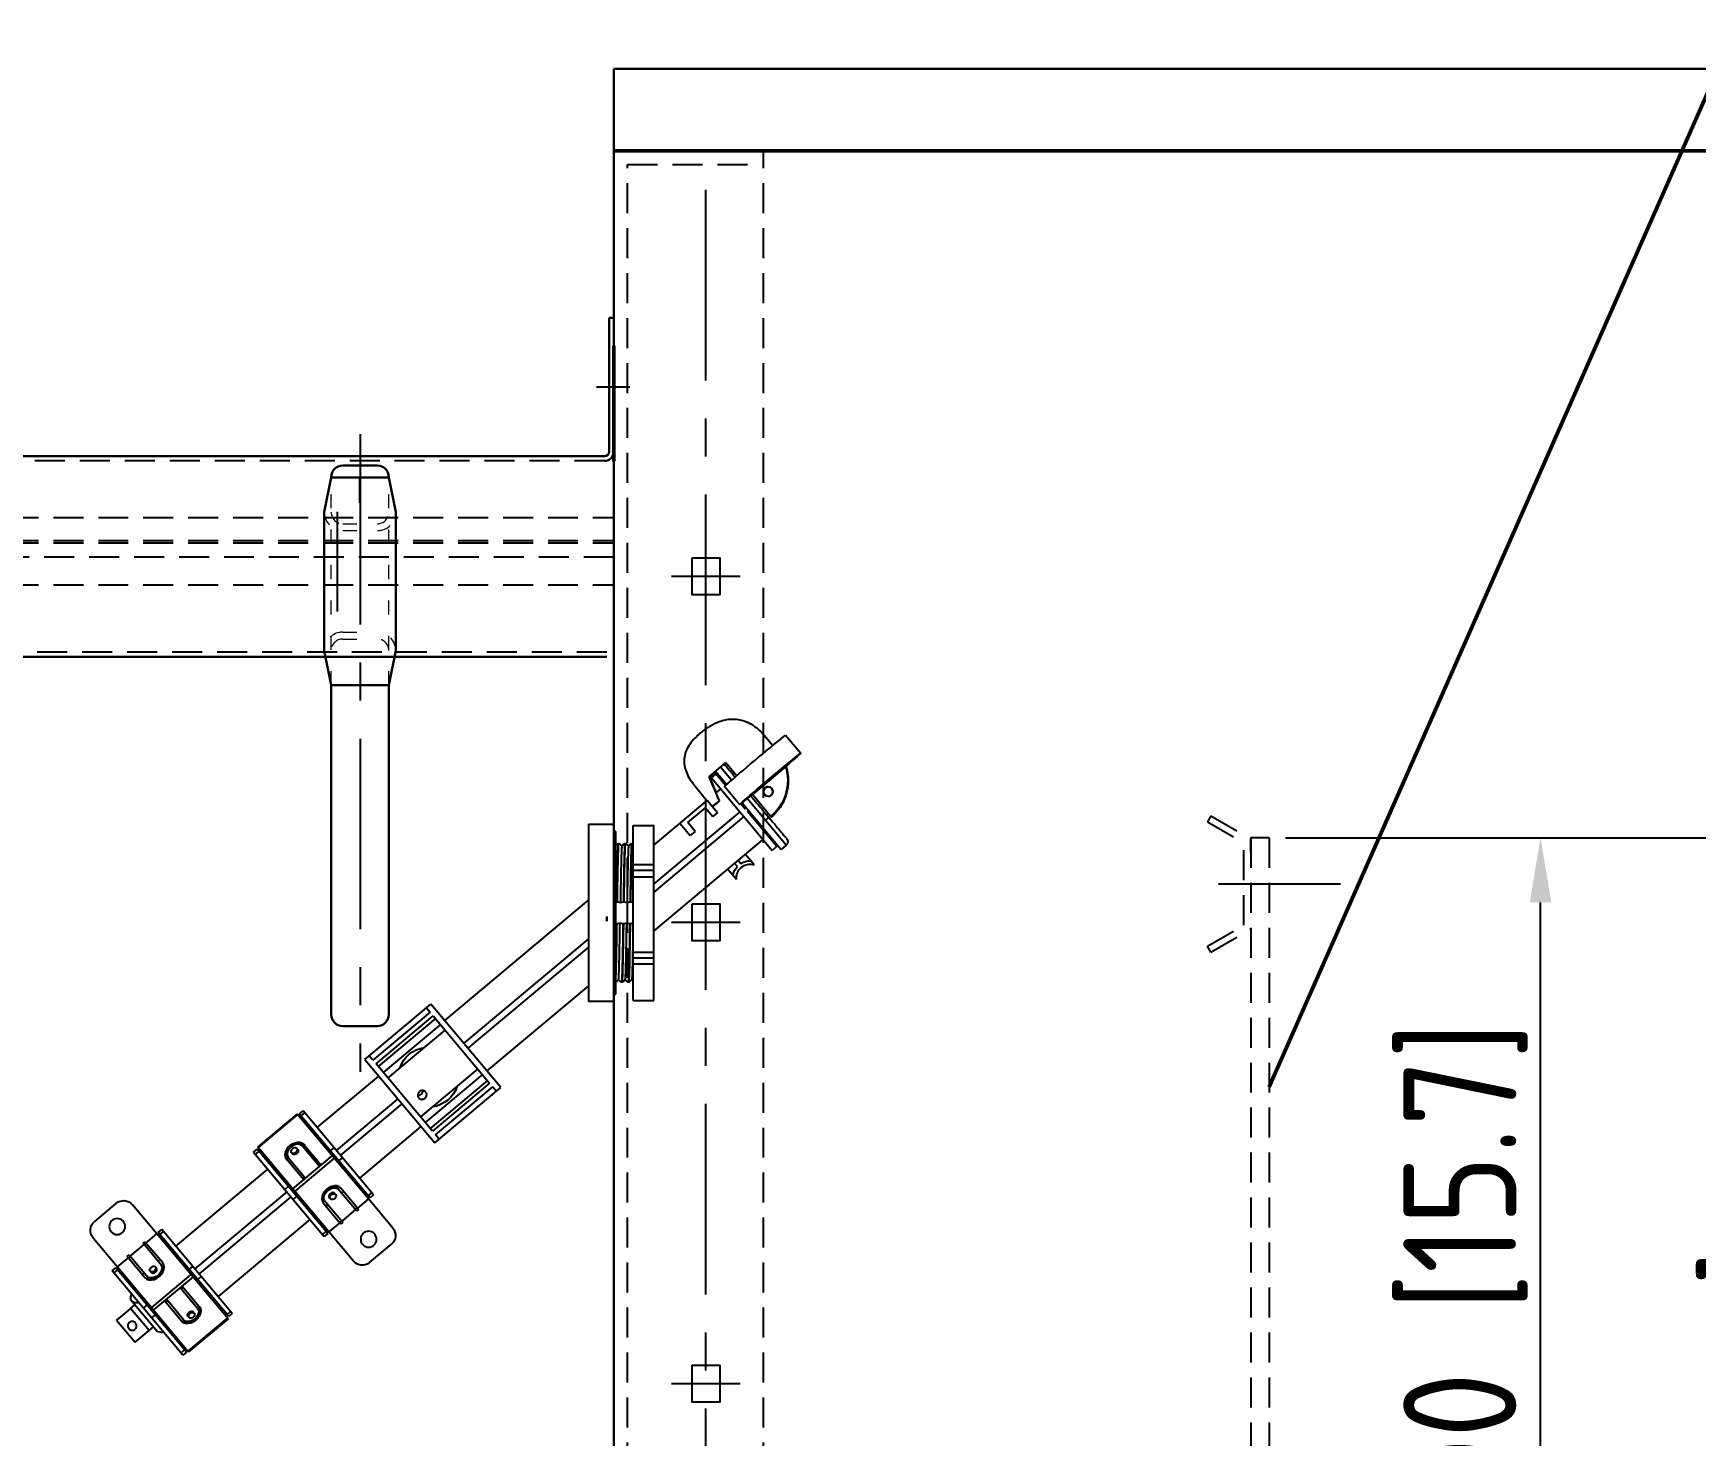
# Model space of a CAD drawing. Header units: millimetres. Extents: x 226184 to 236274, y -181921 to -175474.
# Drawn here: x 230962 to 231683, y -176856 to -176248 of the extents above; entities that cross this region are included whole.
import ezdxf

# ---------------------------------------------------------------- set-up
doc = ezdxf.new("R2010")
doc.units = ezdxf.units.MM
doc.header["$LTSCALE"] = 13
for name, pattern in [('ACAD_ISO03W100', [1.18, 0.47, -0.71]), ('CENTER', [50.8, 31.75, -6.35, 6.35, -6.35]), ('CENTERX2', [101.6, 63.5, -12.7, 12.7, -12.7]), ('DASHED', [0.75, 0.5, -0.25])]:
    doc.linetypes.add(name, pattern=pattern)
doc.layers.get('0').update_dxf_attribs({"color": 1, "linetype": 'CENTER'})
for name, color, linetype in [('05', 4, 'Continuous'), ('1', 4, 'Continuous'), ('4虚线层', 6, 'DASHED'), ('粗实线', 4, 'Continuous')]:
    doc.layers.add(name, color=color, linetype=linetype)
doc.layers.add('2细实线', color=3, linetype='Continuous', lineweight=20)
doc.layers.add('标注、文本', color=3, linetype='Continuous', lineweight=25)
doc.styles.get("Standard").update_dxf_attribs({"font": 'gbenor.shx', "bigfont": 'gbcbig.shx'})
doc.dimstyles.new('英寸 1-10', dxfattribs={"dimscale": 14, "dimtxt": 3.5, "dimasz": 2, "dimexe": 1.5, "dimexo": 0.5, "dimgap": 0.5, "dimtad": 1, "dimtoh": 1, "dimdec": 1, "dimdsep": 46, "dimtxsty": 'Standard', "dimcen": 2.5, "dimclrd": 3, "dimclre": 3, "dimclrt": 3, "dimadec": 0, "dimazin": 2, "dimtfac": 1, "dimtdec": 1, "dimtmove": 0, "dimatfit": 2, "dimfxl": 1, "dimarcsym": 0})

# ---------------------------------------------------------------- blocks, each defined once
blk = doc.blocks.new('A$C4cc2a5a2')
at = {"color": 7, "linetype": 'Continuous', "lineweight": 25}
for p, q in [((38.9, 377.4), (38.9, 385.3)), ((38.9, 385.3), (51.4, 385.3)), ((51.4, 385.3), (51.4, 377.4)), ((36.15, 375), (35.41, 374.26)), ((54.15, 375), (36.15, 375)), ((51.4, 377.4), (38.9, 377.4)), ((38.95, 377.4), (38.95, 375)), ((51.35, 375), (51.35, 377.4)), ((54.89, 374.26), (54.15, 375)), ((5, 370.15), (21.5, 370.15)), ((21.35, 373), (21.35, 371)), ((68.95, 373), (21.35, 373)), ((68.95, 371), (21.35, 371)), ((21.5, 370.15), (21.5, 363.95)), ((21.5, 370.15), (69.48, 370.15)), ((22.52, 373), (22.52, 371)), ((30.9, 371), (30.9, 370.15)), ((42.32, 371), (42.32, 373)), ((43.75, 371), (43.75, 370.15)), ((44.44, 347.85), (44.44, 370.15)), ((45.86, 347.85), (45.86, 370.15)), ((46.55, 370.15), (46.55, 371)), ((47.98, 373), (47.98, 371)), ((52.78, 374.24), (52.75, 374.27)), ((59.4, 370.15), (59.4, 371)), ((67.78, 371), (67.78, 373)), ((68.95, 371), (68.95, 373)), ((69.19, 370.15), (69.19, 347.85)), ((69.48, 347.85), (69.48, 370.15)), ((0, 352.85), (0, 365.15)), ((20.71, 363.95), (20.71, 362.95)), ((21.5, 363.95), (20.71, 363.95)), ((20.71, 362.95), (33.48, 362.95)), ((21.5, 363.95), (32.77, 363.95)), ((21.5, 362.95), (21.5, 355.05)), ((21.71, 363.95), (21.71, 362.95)), ((30.9, 363.95), (30.9, 362.95)), ((32.77, 360.5), (32.07, 360.5)), ((35.58, 361.6), (35.75, 361.6)), ((35.8, 361.5), (35.64, 361.5)), ((57.52, 363.95), (45.86, 363.95)), ((57.52, 362.95), (45.86, 362.95)), ((46.55, 362.95), (46.55, 363.95)), ((58.23, 360.5), (57.52, 360.5)), ((59.4, 361.93), (59.4, 362.34)), ((33.48, 355.05), (20.71, 355.05)), ((20.71, 355.05), (20.71, 354.05)), ((20.71, 354.05), (21.5, 354.05)), ((21.5, 354.05), (21.5, 347.85)), ((32.77, 354.05), (21.5, 354.05)), ((21.71, 355.05), (21.71, 354.05)), ((30.9, 355.05), (30.9, 354.05)), ((32.07, 357.5), (32.77, 357.5)), ((35.75, 356.4), (35.58, 356.4)), ((35.64, 356.5), (35.8, 356.5)), ((45.86, 355.05), (57.52, 355.05)), ((45.86, 354.05), (57.52, 354.05)), ((46.55, 354.05), (46.55, 355.05)), ((57.52, 357.5), (58.23, 357.5)), ((59.4, 355.66), (59.4, 356.07)), ((21.5, 347.85), (5, 347.85)), ((21.35, 347), (21.35, 345)), ((68.95, 347), (21.35, 347)), ((69.48, 347.85), (21.5, 347.85)), ((22.52, 347), (22.52, 345)), ((30.9, 347.85), (30.9, 347)), ((42.32, 347), (42.32, 345)), ((43.75, 347.85), (43.75, 347)), ((46.55, 347), (46.55, 347.85)), ((47.98, 345), (47.98, 347)), ((59.4, 347), (59.4, 347.85)), ((67.78, 347), (67.78, 345)), ((68.95, 345), (68.95, 347)), ((68.95, 345), (21.35, 345)), ((30.9, 345), (30.9, 293)), ((43.75, 293), (43.75, 345)), ((46.55, 293), (46.55, 345)), ((59.4, 293), (59.4, 345)), ((20.81, 290.15), (20.81, 267.85)), ((68.8, 290.15), (20.81, 290.15)), ((21.11, 267.85), (21.11, 290.15)), ((21.35, 293), (21.35, 291)), ((21.35, 293), (68.95, 293)), ((68.95, 291), (21.35, 291)), ((22.52, 293), (22.52, 291)), ((30.9, 291), (30.9, 290.15)), ((42.32, 293), (42.32, 291)), ((43.75, 291), (43.75, 290.15)), ((44.44, 290.15), (44.44, 267.85)), ((45.86, 290.15), (45.86, 267.85)), ((46.55, 290.15), (46.55, 291)), ((47.98, 293), (47.98, 291)), ((59.4, 290.15), (59.4, 291)), ((67.78, 293), (67.78, 291)), ((68.8, 283.95), (68.8, 290.15)), ((85.3, 290.15), (68.8, 290.15)), ((68.95, 291), (68.95, 293)), ((30.9, 282.34), (30.9, 281.93)), ((44.44, 283.95), (32.77, 283.95)), ((32.77, 282.95), (44.44, 282.95)), ((43.75, 283.95), (43.75, 282.95)), ((54.65, 281.5), (54.5, 281.5)), ((54.54, 281.6), (54.71, 281.6)), ((69.58, 282.95), (56.82, 282.95)), ((57.52, 283.95), (68.8, 283.95)), ((59.4, 282.95), (59.4, 283.95)), ((68.58, 282.95), (68.58, 283.95)), ((69.58, 283.95), (68.8, 283.95)), ((68.8, 275.05), (68.8, 282.95)), ((69.58, 282.95), (69.58, 283.95)), ((90.3, 285.15), (90.3, 272.85)), ((30.9, 276.07), (30.9, 275.66)), ((32.77, 280.5), (32.07, 280.5)), ((32.07, 277.5), (32.77, 277.5)), ((44.44, 275.05), (32.77, 275.05)), ((32.77, 274.05), (44.44, 274.05)), ((43.75, 275.05), (43.75, 274.05)), ((54.5, 276.5), (54.65, 276.5)), ((54.71, 276.4), (54.54, 276.4)), ((56.82, 275.05), (69.58, 275.05)), ((58.23, 280.5), (57.52, 280.5)), ((57.52, 277.5), (58.23, 277.5)), ((68.8, 274.05), (57.52, 274.05)), ((59.4, 274.05), (59.4, 275.05)), ((68.58, 274.05), (68.58, 275.05)), ((68.8, 267.85), (68.8, 274.05)), ((68.8, 274.05), (69.58, 274.05)), ((69.58, 274.05), (69.58, 275.05)), ((68.8, 267.85), (20.81, 267.85)), ((21.35, 267), (21.35, 265)), ((21.35, 267), (68.95, 267)), ((22.52, 267), (22.52, 265)), ((30.9, 267.85), (30.9, 267)), ((42.32, 267), (42.32, 265)), ((43.75, 267.85), (43.75, 267)), ((46.55, 267), (46.55, 267.85)), ((47.98, 267), (47.98, 265)), ((59.4, 267), (59.4, 267.85)), ((67.78, 267), (67.78, 265)), ((85.3, 267.85), (68.8, 267.85)), ((68.95, 265), (68.95, 267)), ((68.95, 265), (21.35, 265)), ((30.9, 265), (30.9, 230.2)), ((43.75, 230.2), (43.75, 265)), ((46.55, 230.2), (46.55, 265)), ((59.4, 230.2), (59.4, 265)), ((21.55, 230.2), (21.55, 192.8)), ((21.55, 230.2), (68.75, 230.2)), ((23.95, 227.7), (21.55, 227.7)), ((23.95, 195.3), (23.95, 227.7)), ((26.15, 227.7), (26.15, 195.3)), ((64.15, 227.7), (26.15, 227.7)), ((27.55, 195.3), (27.55, 227.7)), ((31.05, 195.3), (31.05, 227.7)), ((34.15, 227.7), (34.15, 195.3)), ((56.15, 195.3), (56.15, 227.7)), ((59.25, 195.3), (59.25, 227.7)), ((62.75, 195.3), (62.75, 227.7)), ((64.15, 195.3), (64.15, 227.7)), ((68.75, 227.7), (66.35, 227.7)), ((66.35, 227.7), (66.35, 195.3)), ((68.75, 230.2), (68.75, 192.8)), ((21.55, 195.3), (23.95, 195.3)), ((26.15, 195.3), (64.15, 195.3)), ((66.35, 195.3), (68.75, 195.3)), ((68.75, 192.8), (21.55, 192.8)), ((30.9, 192.8), (30.9, 111.5)), ((43.75, 122.28), (43.75, 192.8)), ((46.55, 124.63), (46.55, 192.8)), ((59.4, 135.41), (59.4, 192.8)), ((5.65, 90.31), (64.64, 139.81)), ((71.71, 131.38), (64.64, 139.81)), ((12.72, 81.89), (71.71, 131.38)), ((15.89, 83.56), (63.24, 123.3)), ((63.24, 123.3), (69.51, 128.56)), ((76.65, 124.61), (64.57, 114.46)), ((65.7, 125.32), (65.68, 125.34)), ((65.77, 123.68), (65.7, 125.32)), ((67.36, 123.33), (65.77, 123.69)), ((67.57, 123.09), (67.37, 123.33)), ((67.64, 121.44), (67.57, 123.08)), ((76.65, 124.61), (82.44, 117.71)), ((69.24, 121.1), (67.64, 121.45)), ((69.45, 120.85), (69.24, 121.1)), ((70.08, 119.09), (69.52, 119.22)), ((82.44, 117.71), (70.35, 107.57)), ((60.63, 111.16), (35.6, 90.16)), ((46.76, 108.58), (46.56, 108.82)), ((62.59, 112.8), (60.63, 111.16)), ((60.63, 111.16), (66.42, 104.27)), ((64.57, 114.46), (62.59, 112.8)), ((62.59, 112.8), (68.37, 105.91)), ((64.57, 114.46), (70.35, 107.57)), ((39.11, 103.05), (39.4, 102.62)), ((39.4, 102.62), (39.6, 102.38)), ((66.42, 104.27), (41.39, 83.26)), ((48.64, 106.35), (48.43, 106.59)), ((50.51, 104.11), (50.31, 104.36)), ((68.37, 105.91), (66.42, 104.27)), ((70.35, 107.57), (68.37, 105.91)), ((41.28, 100.39), (41.48, 100.15)), ((43.15, 98.15), (43.35, 97.91)), ((59.4, 36.6), (59.4, 98.38)), ((5.65, 90.31), (12.72, 81.89)), ((31.58, 86.78), (18.63, 75.92)), ((20.4, 87.52), (20.47, 85.89)), ((33.42, 88.33), (31.58, 86.78)), ((31.58, 86.78), (37.36, 79.89)), ((35.6, 90.16), (33.42, 88.33)), ((33.42, 88.33), (39.21, 81.44)), ((35.6, 90.16), (41.39, 83.26)), ((46.55, 36.6), (46.55, 87.6)), ((20.47, 85.88), (20.67, 85.64)), ((20.68, 85.64), (22.27, 85.28)), ((22.27, 85.29), (22.34, 83.65)), ((22.34, 83.65), (22.55, 83.4)), ((22.55, 83.4), (24.15, 83.05)), ((24.15, 83.06), (24.21, 81.42)), ((24.22, 81.41), (24.42, 81.17)), ((41.39, 83.26), (24.41, 69.02)), ((24.43, 81.17), (24.79, 81.09)), ((43.75, 36.6), (43.75, 85.25)), ((18.63, 75.92), (18.54, 75.84)), ((18.54, 75.84), (24.32, 68.94)), ((18.63, 75.92), (24.41, 69.02)), ((30.9, 74.46), (30.9, 59.6)), ((24.41, 69.02), (24.32, 68.94)), ((30.85, 44.2), (30.85, 59.6)), ((30.85, 59.6), (37.85, 59.6)), ((37.85, 56.9), (37.85, 59.6)), ((32.85, 56.9), (32.85, 46.9)), ((37.85, 56.9), (32.85, 56.9)), ((65.4, 56.6), (59.4, 56.6)), ((61.27, 52.6), (59.4, 52.6)), ((59.4, 50.6), (61.27, 50.6)), ((22.77, 44.3), (30.85, 44.3)), ((30.85, 44.2), (37.85, 44.2)), ((32.85, 46.9), (37.85, 46.9)), ((34.48, 44.2), (34.48, 40.3)), ((34.5, 40.3), (34.5, 44.2)), ((37.85, 44.2), (37.85, 46.9)), ((63.12, 46.6), (59.4, 46.6)), ((65.4, 46.6), (63.12, 46.6)), ((34.48, 40.3), (23.58, 37)), ((23.58, 37), (23.58, 27.5)), ((23.92, 37), (30.9, 39.11)), ((23.92, 33.3), (23.92, 37)), ((24.65, 36.6), (24.65, 33.3)), ((24.65, 36.6), (65.65, 36.6)), ((30.9, 39.19), (30.9, 36.6)), ((34.5, 40.3), (34.48, 40.3)), ((65.65, 33.3), (65.65, 36.6)), ((23.58, 33.3), (31.07, 33.3)), ((31.02, 30.5), (23.58, 30.5)), ((31.09, 34), (24.66, 34)), ((24.66, 34), (24.66, 33.3)), ((30.92, 33.3), (30.92, 34)), ((41.33, 34.6), (31.13, 34.6)), ((44.4, 34), (41.38, 34)), ((41.4, 33.3), (67.85, 33.3)), ((67.85, 30.5), (41.45, 30.5)), ((43.75, 34), (43.75, 33.3)), ((44.4, 33.3), (44.4, 34)), ((45.9, 33.3), (45.9, 34)), ((65.64, 34), (45.9, 34)), ((46.55, 34), (46.55, 33.3)), ((59.38, 34), (59.38, 33.3)), ((65.64, 33.3), (65.64, 34)), ((67.85, 30.5), (67.85, 33.3)), ((23.58, 27.5), (30.99, 27.5)), ((23.92, 27.5), (23.92, 28.61)), ((41.48, 27.5), (54.22, 27.5)), ((41.58, 8.73), (41.58, 27.5)), ((45.07, 23.5), (45.01, 23.5)), ((52.4, 27.5), (52.4, 28.5)), ((54.22, 27.5), (54.32, 27.5)), ((45.01, 19.5), (45.07, 19.5)), ((52.4, 18.5), (51.98, 18.5)), ((52.4, 18.5), (52.4, 19.41)), ((41.49, 8.73), (41.58, 8.73)), ((26.25, 7.1), (30.99, 7.1)), ((31.13, 0), (41.33, 0))]:
    blk.add_line(p, q, dxfattribs=at)
at = {"color": 7, "linetype": 'Continuous', "lineweight": 25, "flags": 128}
for points in [[(32.77, 363.95), (33.68, 363.78), (34.52, 363.29), (35.25, 362.5), (35.81, 361.48), (36.16, 360.28), (36.27, 359), (36.16, 357.72), (35.81, 356.53), (35.25, 355.5), (34.52, 354.71), (33.68, 354.22), (32.77, 354.05)], [(32.77, 355.05), (33.56, 355.21), (34.28, 355.68), (34.89, 356.41), (35.32, 357.36), (35.54, 358.44), (35.54, 359.56), (35.32, 360.64), (34.89, 361.59), (34.28, 362.32), (33.56, 362.79), (32.77, 362.95)], [(32.77, 360.5), (33.18, 360.39), (33.52, 360.06), (33.75, 359.57), (33.84, 359), (33.75, 358.43), (33.52, 357.94), (33.18, 357.61), (32.77, 357.5)], [(33.48, 355.05), (34.27, 355.21), (34.99, 355.68), (35.59, 356.41), (36.02, 357.36), (36.25, 358.44), (36.25, 359.56), (36.02, 360.64), (35.59, 361.59), (34.99, 362.32), (34.27, 362.79), (33.48, 362.95)], [(57.52, 360.5), (57.12, 360.39), (56.77, 360.06), (56.54, 359.57), (56.46, 359), (56.54, 358.43), (56.77, 357.94), (57.12, 357.61), (57.52, 357.5)], [(56.82, 354.05), (57.72, 354.22), (58.57, 354.71), (59.29, 355.5), (59.85, 356.53), (60.2, 357.72), (60.32, 359), (60.2, 360.28), (59.85, 361.48), (59.29, 362.5), (58.57, 363.29), (57.72, 363.78), (56.82, 363.95)], [(59.29, 359), (59.21, 359.57), (58.98, 360.06), (58.64, 360.39), (58.23, 360.5), (57.82, 360.39), (57.48, 360.06), (57.25, 359.57), (57.17, 359), (57.25, 358.43), (57.48, 357.94), (57.82, 357.61), (58.23, 357.5), (58.64, 357.61), (58.98, 357.94), (59.21, 358.43), (59.29, 359)], [(57.52, 354.05), (58.43, 354.22), (59.27, 354.71), (60, 355.5), (60.55, 356.53), (60.9, 357.72), (61.02, 359), (60.9, 360.28), (60.55, 361.48), (60, 362.5), (59.27, 363.29), (58.43, 363.78), (57.52, 363.95)], [(57.52, 355.05), (58.31, 355.21), (59.03, 355.68), (59.63, 356.41), (60.06, 357.36), (60.29, 358.44), (60.29, 359.56), (60.06, 360.64), (59.63, 361.59), (59.03, 362.32), (58.31, 362.79), (57.52, 362.95)], [(32.26, 360.47), (31.85, 360.47), (31.47, 360.24), (31.18, 359.82), (31.03, 359.28), (31.03, 358.69), (31.19, 358.15), (31.49, 357.75), (31.87, 357.53), (32.28, 357.53), (32.66, 357.76), (32.95, 358.18), (33.11, 358.72), (33.11, 359.31), (32.94, 359.85), (32.65, 360.26), (32.26, 360.47)], [(32.77, 283.95), (31.87, 283.78), (31.02, 283.29), (30.3, 282.5), (29.74, 281.48), (29.39, 280.28), (29.27, 279), (29.39, 277.72), (29.74, 276.53), (30.3, 275.5), (31.02, 274.71), (31.87, 274.22), (32.77, 274.05)], [(33.48, 283.95), (32.58, 283.78), (31.73, 283.29), (31.01, 282.5), (30.45, 281.48), (30.1, 280.28), (29.98, 279), (30.1, 277.72), (30.45, 276.53), (31.01, 275.5), (31.73, 274.71), (32.58, 274.22), (33.48, 274.05)], [(32.77, 275.05), (31.99, 275.21), (31.26, 275.68), (30.66, 276.41), (30.23, 277.36), (30.01, 278.44), (30.01, 279.56), (30.23, 280.64), (30.66, 281.59), (31.26, 282.32), (31.99, 282.79), (32.77, 282.95)], [(57.52, 274.05), (56.62, 274.22), (55.77, 274.71), (55.05, 275.5), (54.49, 276.53), (54.14, 277.72), (54.02, 279), (54.14, 280.28), (54.49, 281.48), (55.05, 282.5), (55.77, 283.29), (56.62, 283.78), (57.52, 283.95)], [(56.82, 282.95), (56.03, 282.79), (55.31, 282.32), (54.71, 281.59), (54.28, 280.64), (54.05, 279.56), (54.05, 278.44), (54.28, 277.36), (54.71, 276.41), (55.31, 275.68), (56.03, 275.21), (56.82, 275.05)], [(57.52, 282.95), (56.74, 282.79), (56.01, 282.32), (55.41, 281.59), (54.98, 280.64), (54.76, 279.56), (54.76, 278.44), (54.98, 277.36), (55.41, 276.41), (56.01, 275.68), (56.74, 275.21), (57.52, 275.05)], [(33.07, 278.51), (33.13, 279.09), (33.02, 279.66), (32.77, 280.12), (32.41, 280.42), (32, 280.5), (31.6, 280.35), (31.27, 280), (31.06, 279.49), (31.01, 278.91), (31.11, 278.34), (31.36, 277.88), (31.72, 277.58), (32.13, 277.5), (32.53, 277.65), (32.86, 278), (33.07, 278.51)], [(32.77, 277.5), (33.18, 277.61), (33.52, 277.94), (33.75, 278.43), (33.84, 279), (33.75, 279.57), (33.52, 280.06), (33.18, 280.39), (32.77, 280.5)], [(57.52, 277.5), (57.12, 277.61), (56.77, 277.94), (56.54, 278.43), (56.46, 279), (56.54, 279.57), (56.77, 280.06), (57.12, 280.39), (57.52, 280.5)], [(59.12, 278.18), (59.27, 278.72), (59.27, 279.31), (59.11, 279.85), (58.81, 280.26), (58.43, 280.47), (58.01, 280.47), (57.63, 280.24), (57.34, 279.82), (57.19, 279.28), (57.19, 278.69), (57.35, 278.15), (57.65, 277.74), (58.03, 277.53), (58.45, 277.53), (58.83, 277.76), (59.12, 278.18)], [(41.48, 27.5), (41.47, 29.33), (41.45, 30.94), (41.43, 32.28), (41.4, 33.33), (41.38, 34.08), (41.35, 34.5), (41.33, 34.59), (41.3, 34.35), (41.28, 33.78), (41.26, 32.9), (41.23, 31.71), (41.21, 30.25), (41.2, 28.54), (41.18, 26.61), (41.17, 24.5), (41.16, 22.26), (41.15, 19.92), (41.15, 17.53), (41.15, 15.13), (41.16, 12.78), (41.17, 10.51), (41.18, 8.38), (41.19, 6.41), (41.21, 4.66), (41.23, 3.14), (41.25, 1.91), (41.27, 0.96), (41.3, 0.33), (41.32, 0.03), (41.35, 0.06), (41.37, 0.42), (41.4, 1.1), (41.42, 2.1), (41.44, 3.39), (41.46, 4.94), (41.48, 6.74), (41.49, 8.73)], [(41.44, 17.3), (41.44, 15.51), (41.43, 13.79), (41.43, 12.17), (41.41, 10.72), (41.4, 9.48), (41.38, 8.49), (41.37, 7.79), (41.35, 7.39), (41.33, 7.31), (41.31, 7.55), (41.29, 8.1), (41.28, 8.95), (41.26, 10.07), (41.25, 11.42), (41.24, 12.96), (41.23, 14.64), (41.23, 16.4), (41.23, 18.2), (41.23, 19.96), (41.24, 21.64), (41.25, 23.18), (41.26, 24.53), (41.28, 25.65), (41.29, 26.5), (41.31, 27.05), (41.33, 27.29), (41.35, 27.21), (41.37, 26.81), (41.38, 26.11), (41.4, 25.12), (41.41, 23.88), (41.43, 22.43), (41.43, 20.81), (41.44, 19.09), (41.44, 17.3)]]:
    blk.add_lwpolyline(points, dxfattribs=at)
at = {"color": 7, "linetype": 'Continuous', "lineweight": 25}
for centre, radius in [((8, 359), 3.45), ((82.3, 279), 3.45), ((45.01, 21.5), 2)]:
    blk.add_circle(centre, radius, dxfattribs=at)
for centre, radius, start, end in [((5, 365.15), 5, 90, 180), ((5, 352.85), 5, 180, 270), ((85.3, 285.15), 5, 0, 90), ((85.3, 272.85), 5, 270, 0), ((45.15, 214), 13, 147.79577, 212.20423), ((45.15, 214), 13, 327.79577, 32.2042), ((68.68, 51.6), 7.48, 138.04996, 172.31675), ((68.68, 51.6), 7.48, 187.68325, 221.95004), ((68.68, 51.6), 5.98, 123.26191, 236.73809), ((669.19, 17.3), 638.29, 178.44689, 181.55311), ((33.67, 27.5), 20.4, 292.54376, 0.00086), ((45.07, 21.5), 2.1, 91.25082, 268.74918), ((33.82, 27.5), 20.4, 335.57286, 0.00006), ((33.83, 27.5), 20.4, 292.07672, 333.82267)]:
    blk.add_arc(centre, radius, start, end, dxfattribs=at)
for centre, major_axis, ratio, start_param, end_param in [((40.58, 42.09), (-23, -6.96), 0.002931, 0.738599, 0.75974), ((47.84, 44.29), (-19, -5.75), 0.002931, 5.489628, 6.751921), ((33.58, 27.5), (0, -20.4), 0.999832, 0.402975, 1.570796), ((33.92, 27.5), (-20.4, 0), 0.999944, 2.704427, 3.141593), ((33.92, 27.5), (-20.4, 0), 0.999944, 1.951256, 2.684683)]:
    blk.add_ellipse(centre, major_axis=major_axis, ratio=ratio, start_param=start_param, end_param=end_param, dxfattribs=at)
blk.add_ellipse((44.98, 21.5), major_axis=(0, -2.1), ratio=0.999832, dxfattribs=at)
for points, knots in [([(45.15, 383.6), (44.94, 383.58), (44.52, 383.54), (43.96, 383.22), (43.52, 382.75), (43.27, 382.15), (43.22, 381.51), (43.39, 380.89), (43.75, 380.36), (44.27, 379.98), (44.77, 379.82), (45.27, 379.79), (45.78, 379.87), (46.34, 380.18), (46.78, 380.65), (47.03, 381.25), (47.07, 381.89), (46.91, 382.51), (46.55, 383.04), (46.03, 383.42), (45.53, 383.58), (45.23, 383.6), (45.15, 383.6)], [0, 0, 0, 0, 0.052669, 0.105305, 0.158826, 0.213042, 0.266263, 0.318339, 0.370907, 0.424819, 0.47887, 0.5, 0.552669, 0.605305, 0.658826, 0.713042, 0.766263, 0.818339, 0.870907, 0.924819, 0.97887, 1, 1, 1, 1]), ([(36.84, 375), (36.42, 374.88), (35.66, 374.65), (34.88, 373.72), (34.51, 373.13), (34.43, 373)], [0, 0, 0, 0, 0.492386, 0.888509, 1, 1, 1, 1]), ([(39.23, 373), (39.14, 373.15), (38.74, 373.79), (37.95, 374.7), (37.21, 374.9), (36.84, 375)], [0, 0, 0, 0, 0.127146, 0.554808, 1, 1, 1, 1]), ([(54.87, 374.24), (55.13, 373.98), (55.47, 373.64), (55.78, 373.13), (55.86, 373)], [0, 0, 0, 0, 0.742476, 1, 1, 1, 1]), ([(49.36, 219), (49.57, 219.02), (49.98, 219.07), (50.5, 219.4), (50.9, 219.91), (51.13, 220.54), (51.16, 221.22), (51.01, 221.87), (50.67, 222.42), (50.19, 222.83), (49.72, 222.98), (49.23, 223.01), (48.74, 222.92), (48.17, 222.6), (47.72, 222.09), (47.46, 221.46), (47.42, 220.78), (47.6, 220.13), (47.98, 219.57), (48.51, 219.18), (49, 219.01), (49.29, 219), (49.36, 219)], [0, 0, 0, 0, 0.053086, 0.106152, 0.159753, 0.213743, 0.26714, 0.319883, 0.372932, 0.426763, 0.480647, 0.5, 0.553086, 0.606152, 0.659753, 0.713743, 0.76714, 0.819883, 0.872932, 0.926763, 0.980647, 1, 1, 1, 1]), ([(48.16, 222.54), (48.28, 222.41), (48.53, 222.13), (48.73, 221.52), (48.78, 220.85), (48.65, 220.22), (48.45, 219.75), (48.24, 219.55), (48.16, 219.48)], [0, 0, 0, 0, 0.162671, 0.359608, 0.547485, 0.722385, 0.900968, 1, 1, 1, 1]), ([(65.68, 125.31), (65.67, 125.27), (65.62, 125.18), (64.98, 124.56), (63.67, 123.35), (61.73, 121.62), (59.28, 119.47), (56.35, 116.9), (53.21, 114.17), (49.98, 111.37), (47.84, 109.52), (46.76, 108.58)], [0, 0, 0, 0, 0.071606, 0.1903, 0.312437, 0.431131, 0.553268, 0.671962, 0.794098, 0.895975, 1, 1, 1, 1]), ([(65.75, 123.66), (65.7, 123.59), (65.6, 123.43), (64.57, 122.46), (62.91, 120.96), (60.64, 118.95), (57.87, 116.52), (54.68, 113.74), (51.19, 110.7), (48.7, 108.54), (47.46, 107.47)], [0, 0, 0, 0, 0.118686, 0.247222, 0.375253, 0.501599, 0.62655, 0.752078, 0.876263, 1, 1, 1, 1]), ([(48.43, 106.59), (49.26, 107.31), (51.33, 109.09), (54.52, 111.86), (57.83, 114.74), (60.79, 117.33), (63.27, 119.51), (65.23, 121.26), (66.54, 122.46), (67.22, 123.13), (67.44, 123.37), (67.36, 123.33), (67.35, 123.32)], [0, 0, 0, 0, 0.078488, 0.195275, 0.315448, 0.432235, 0.552408, 0.669195, 0.789369, 0.889611, 0.991967, 1, 1, 1, 1]), ([(67.56, 123.07), (67.54, 123.04), (67.5, 122.95), (66.86, 122.32), (65.54, 121.11), (63.61, 119.39), (61.16, 117.23), (58.22, 114.67), (55.09, 111.94), (51.86, 109.13), (49.72, 107.28), (48.64, 106.35)], [0, 0, 0, 0, 0.071606, 0.1903, 0.312437, 0.431131, 0.553268, 0.671962, 0.794098, 0.895975, 1, 1, 1, 1]), ([(63.2, 124.24), (63.26, 124.17), (63.36, 124.02), (63.43, 123.74), (63.4, 123.49), (63.3, 123.32), (63.2, 123.28), (63.18, 123.27)], [0, 0, 0, 0, 0.208882, 0.432727, 0.689125, 0.923479, 1, 1, 1, 1]), ([(69.51, 128.56), (69.58, 128.63), (69.72, 128.78), (69.8, 129.1), (69.75, 129.43), (69.61, 129.59), (69.55, 129.67)], [0, 0, 0, 0, 0.2387704, 0.5, 0.7612296, 1, 1, 1, 1]), ([(46.56, 108.82), (47.39, 109.54), (49.45, 111.33), (52.64, 114.09), (55.96, 116.98), (58.84, 119.5), (60.63, 121.07), (61.28, 121.65), (61.29, 121.66)], [0, 0, 0, 0, 0.1425479, 0.3546515, 0.572906, 0.7850106, 0.9971131, 1, 1, 1, 1]), ([(67.62, 121.43), (67.57, 121.35), (67.47, 121.2), (66.44, 120.23), (64.78, 118.72), (62.51, 116.72), (59.74, 114.29), (56.56, 111.5), (53.06, 108.46), (50.57, 106.31), (49.33, 105.23)], [0, 0, 0, 0, 0.118686, 0.247222, 0.375253, 0.501599, 0.62655, 0.752078, 0.876263, 1, 1, 1, 1]), ([(50.31, 104.36), (51.15, 105.08), (53.22, 106.87), (56.42, 109.65), (59.72, 112.52), (62.65, 115.09), (65.13, 117.27), (67.09, 119.01), (68.48, 120.28), (69.12, 120.91), (69.3, 121.13), (69.23, 121.09), (69.22, 121.09)], [0, 0, 0, 0, 0.079277, 0.196064, 0.316239, 0.433027, 0.549814, 0.669988, 0.786776, 0.906951, 0.991967, 1, 1, 1, 1]), ([(69.45, 120.85), (69.46, 120.83), (69.36, 120.72), (68.92, 120.27), (68.58, 119.95), (67.67, 119.12), (67.11, 118.6), (66.11, 117.71), (65.75, 117.4), (65, 116.73), (64.59, 116.37), (63.31, 115.24), (62.36, 114.41), (60.28, 112.6), (59.17, 111.62), (56.83, 109.59), (55.61, 108.53), (54.05, 107.18), (53.74, 106.91), (53.11, 106.36), (52.79, 106.09), (51.83, 105.25), (51.17, 104.68), (50.51, 104.11)], [0, 0, 0, 0, 0.125, 0.125, 0.25, 0.25, 0.375, 0.375, 0.4375, 0.4375, 0.5, 0.5, 0.625, 0.625, 0.75, 0.75, 0.875, 0.875, 0.90625, 0.90625, 0.9375, 0.9375, 1, 1, 1, 1]), ([(69.5, 119.19), (69.45, 119.12), (69.35, 118.96), (68.32, 117.99), (66.66, 116.49), (64.38, 114.47), (62.05, 112.43), (60.36, 110.96), (59.75, 110.42)], [0, 0, 0, 0, 0.170148, 0.354431, 0.53799, 0.719133, 0.898276, 1, 1, 1, 1]), ([(69.52, 119.2), (69.51, 119.47), (69.48, 120.02), (69.46, 120.57), (69.45, 120.85)], [0, 0, 0, 0, 0.5, 1, 1, 1, 1]), ([(46.56, 108.82), (46.48, 108.9), (46.4, 108.99), (46.31, 109.07), (46.3, 109.08)], [0, 0, 0, 0, 0.912573, 1, 1, 1, 1]), ([(20.52, 85.93), (20.5, 85.93), (20.41, 85.88), (20.87, 86.35), (21.92, 87.34), (23.65, 88.89), (25.91, 90.88), (28.68, 93.31), (31.88, 96.1), (35.48, 99.23), (38.08, 101.48), (39.4, 102.62)], [0, 0, 0, 0, 0.026822, 0.145533, 0.267688, 0.3864, 0.508555, 0.627267, 0.749421, 0.872771, 1, 1, 1, 1]), ([(39.6, 102.38), (38.77, 101.66), (36.71, 99.87), (33.52, 97.11), (30.21, 94.23), (27.25, 91.64), (24.77, 89.46), (22.8, 87.7), (21.45, 86.47), (20.72, 85.76), (20.73, 85.71), (20.74, 85.7)], [0, 0, 0, 0, 0.079127, 0.196864, 0.318014, 0.435752, 0.556903, 0.67464, 0.795792, 0.913529, 1, 1, 1, 1]), ([(22.29, 85.31), (22.34, 85.38), (22.44, 85.54), (23.47, 86.51), (25.13, 88.01), (27.4, 90.02), (30.17, 92.45), (33.35, 95.23), (36.85, 98.27), (39.34, 100.43), (40.58, 101.5)], [0, 0, 0, 0, 0.1186859, 0.2472221, 0.3752534, 0.5015991, 0.6265501, 0.7520775, 0.8762629, 1, 1, 1, 1]), ([(51.11, 103.17), (51.09, 103.21), (51.01, 103.36), (50.82, 103.68), (50.63, 103.94), (50.51, 104.11)], [0, 0, 0, 0, 0.125541, 0.428336, 1, 1, 1, 1]), ([(22.4, 83.7), (22.38, 83.69), (22.28, 83.65), (22.74, 84.11), (23.8, 85.1), (25.53, 86.66), (27.78, 88.65), (30.55, 91.08), (33.75, 93.87), (37.36, 96.99), (39.96, 99.25), (41.28, 100.39)], [0, 0, 0, 0, 0.026822, 0.145533, 0.267688, 0.3864, 0.508555, 0.627267, 0.749421, 0.872771, 1, 1, 1, 1]), ([(41.48, 100.15), (40.65, 99.43), (38.59, 97.64), (35.39, 94.87), (32.09, 91.99), (29.13, 89.41), (26.65, 87.23), (24.67, 85.47), (23.33, 84.24), (22.59, 83.52), (22.61, 83.48), (22.61, 83.46)], [0, 0, 0, 0, 0.079127, 0.196864, 0.318014, 0.435752, 0.556903, 0.67464, 0.795792, 0.913529, 1, 1, 1, 1]), ([(24.17, 83.07), (24.22, 83.15), (24.32, 83.3), (25.35, 84.27), (27.01, 85.78), (29.28, 87.78), (32.04, 90.22), (35.23, 93), (38.73, 96.04), (41.21, 98.19), (42.45, 99.27)], [0, 0, 0, 0, 0.118686, 0.247222, 0.375253, 0.501599, 0.62655, 0.752078, 0.876263, 1, 1, 1, 1]), ([(24.27, 81.47), (24.25, 81.46), (24.16, 81.42), (24.62, 81.88), (25.67, 82.87), (27.4, 84.42), (29.66, 86.41), (32.43, 88.84), (35.63, 91.63), (39.23, 94.76), (41.83, 97.01), (43.15, 98.15)], [0, 0, 0, 0, 0.026822, 0.145533, 0.267688, 0.3864, 0.508555, 0.627267, 0.749421, 0.872771, 1, 1, 1, 1]), ([(43.35, 97.91), (42.52, 97.19), (40.46, 95.41), (37.27, 92.64), (33.96, 89.76), (31, 87.17), (28.52, 84.99), (26.55, 83.23), (25.2, 82), (24.47, 81.29), (24.48, 81.25), (24.49, 81.23)], [0, 0, 0, 0, 0.079127, 0.196864, 0.318014, 0.435752, 0.556903, 0.67464, 0.795792, 0.913529, 1, 1, 1, 1]), ([(43.35, 97.91), (43.43, 97.83), (43.59, 97.67), (43.82, 97.45), (43.98, 97.32), (44.06, 97.26)], [0, 0, 0, 0, 0.346469, 0.692939, 1, 1, 1, 1]), ([(14.79, 83.71), (14.85, 83.64), (14.99, 83.48), (15.3, 83.37), (15.63, 83.39), (15.8, 83.51), (15.89, 83.56)], [0, 0, 0, 0, 0.23877, 0.5, 0.76123, 1, 1, 1, 1]), ([(6.69, 28.2), (6.73, 29.46), (6.81, 31.84), (7.57, 35.17), (8.82, 38.02), (10.63, 40.36), (12.96, 42.17), (15.8, 43.43), (19.13, 44.18), (21.51, 44.26), (22.77, 44.3)], [0, 0, 0, 0, 0.145062, 0.273806, 0.390391, 0.500367, 0.610288, 0.726718, 0.855228, 1, 1, 1, 1]), ([(53.08, 28.5), (53.19, 28.54), (53.41, 28.61), (53.67, 29.15), (53.82, 29.82), (53.84, 30.28), (53.84, 30.5)], [0, 0, 0, 0, 0.270261, 0.562429, 0.789736, 1, 1, 1, 1]), ([(65.75, 28.5), (66.02, 28.53), (66.56, 28.58), (67.28, 29.05), (67.76, 29.74), (67.82, 30.25), (67.85, 30.5)], [0, 0, 0, 0, 0.2393587, 0.495301, 0.7536234, 1, 1, 1, 1]), ([(6.69, 28.2), (6.73, 26.64), (6.81, 23.52), (7.62, 19.53), (8.86, 16.35), (10.26, 13.94), (12.09, 11.82), (14.2, 10.12), (16.5, 8.88), (19.24, 7.88), (22.52, 7.22), (25.01, 7.14), (26.25, 7.1)], [0, 0, 0, 0, 0.142114, 0.283778, 0.367918, 0.451968, 0.536715, 0.621441, 0.697453, 0.773541, 0.886661, 1, 1, 1, 1]), ([(23.58, 28.76), (23.64, 28.72), (23.92, 28.52), (24.27, 28.51), (24.55, 28.5)], [0, 0, 0, 0, 0.218693, 1, 1, 1, 1]), ([(24.55, 28.5), (24.49, 28.5), (24.39, 28.5), (24.62, 28.5), (25.14, 28.5), (25.98, 28.5), (27.11, 28.5), (28.53, 28.5), (29.83, 28.5), (30.73, 28.5), (31, 28.5)], [0, 0, 0, 0, 0.130597, 0.264175, 0.399815, 0.536511, 0.673206, 0.808847, 0.942424, 1, 1, 1, 1]), ([(41.47, 28.5), (42.28, 28.5), (44.24, 28.5), (47.29, 28.5), (50.38, 28.5), (52.22, 28.5), (53.08, 28.5)], [0, 0, 0, 0, 0.20742, 0.504056, 0.767312, 1, 1, 1, 1]), ([(53.08, 28.5), (53.91, 28.5), (55.69, 28.5), (58.27, 28.5), (60.83, 28.5), (63.15, 28.5), (64.62, 28.5), (65.44, 28.5), (65.65, 28.5), (65.75, 28.5)], [0, 0, 0, 0, 0.1232288, 0.2626462, 0.4197408, 0.595378, 0.7893102, 0.8927867, 1, 1, 1, 1])]:
    blk.add_open_spline(points, degree=3, knots=knots, dxfattribs=at)
for points in [[(47.46, 107.47), (47.25, 107.86), (47.02, 108.23), (46.76, 108.58)], [(39.6, 102.38), (39.9, 102.06), (40.23, 101.77), (40.58, 101.5)], [(40.58, 101.5), (40.78, 101.11), (41.02, 100.74), (41.28, 100.39)], [(48.43, 106.59), (48.14, 106.9), (47.81, 107.2), (47.46, 107.47)], [(49.33, 105.23), (49.13, 105.63), (48.9, 106), (48.64, 106.35)], [(50.31, 104.36), (50.01, 104.67), (49.68, 104.96), (49.33, 105.23)], [(41.48, 100.15), (41.78, 99.83), (42.1, 99.54), (42.45, 99.27)], [(42.45, 99.27), (42.66, 98.87), (42.89, 98.5), (43.15, 98.15)]]:
    blk.add_open_spline(points, degree=3, dxfattribs=at)
blk = doc.blocks.new('*D182')
at = {"layer": '2细实线', "color": 3, "linetype": 'ByBlock', "lineweight": -2}
for p, q in [((231505.21, -176596.29), (231768.62, -176596.29)), ((231747.62, -177171.29), (231747.62, -176624.29)), ((231505.21, -177199.29), (231768.62, -177199.29))]:
    blk.add_line(p, q, dxfattribs=at)
at = {"layer": '2细实线', "color": 3, "linetype": 'ByBlock'}
for points in [[(231742.96, -176624.29), (231752.29, -176624.29), (231747.62, -176596.29)], [(231742.96, -177171.29), (231752.29, -177171.29), (231747.62, -177199.29)]]:
    blk.add_solid(points, dxfattribs=at)
at = {"layer": 'Defpoints', "color": 0, "linetype": 'ByBlock'}
for p in [(231498.21, -176596.29), (231747.62, -176596.29), (231498.21, -177199.29)]:
    blk.add_point(p, dxfattribs=at)
at = {"layer": '2细实线', "color": 3, "linetype": 'ByBlock', "insert": (231715.1, -176897.79), "char_height": 49, "attachment_point": 5, "rotation": 90}
blk.add_mtext('603 [23.7]', dxfattribs=at)
blk = doc.blocks.new('*D183')
at = {"layer": '2细实线', "color": 3, "linetype": 'ByBlock', "lineweight": -2}
for p, q in [((231578.7, -176596.29), (231636.86, -176596.29)), ((231615.86, -176968.29), (231615.86, -176624.29)), ((231507.21, -176996.29), (231636.86, -176996.29))]:
    blk.add_line(p, q, dxfattribs=at)
at = {"layer": '2细实线', "color": 3, "linetype": 'ByBlock'}
for points in [[(231611.2, -176624.29), (231620.53, -176624.29), (231615.86, -176596.29)], [(231611.2, -176968.29), (231620.53, -176968.29), (231615.86, -176996.29)]]:
    blk.add_solid(points, dxfattribs=at)
at = {"layer": 'Defpoints', "color": 0, "linetype": 'ByBlock'}
for p in [(231571.7, -176596.29), (231615.86, -176596.29), (231500.21, -176996.29)]:
    blk.add_point(p, dxfattribs=at)
at = {"layer": '2细实线', "color": 3, "linetype": 'ByBlock', "insert": (231583.34, -176796.29), "char_height": 49, "attachment_point": 5, "rotation": 90}
blk.add_mtext('400 [15.7]', dxfattribs=at)

msp = doc.modelspace()

# ---------------------------------------------------------------- linework, layer by layer
at = {"layer": '05'}
msp.add_line((231476.268, -176616.294), (231529.116, -176616.294), dxfattribs=at)
at = {"layer": '1', "color": 1, "linetype": 'CENTERX2', "lineweight": -3, "ltscale": 0.1}
for p, q in [((231253.955, -177982.976), (231253.955, -176298.42)), ((231220.898, -176400.915), (231206.458, -176400.915)), ((231103.955, -176421.285), (231103.955, -176697.75)), ((231093.955, -176454.981), (231093.955, -176498.249)), ((231268.749, -176482.976), (231239.002, -176482.976)), ((231268.749, -176632.976), (231239.002, -176632.976)), ((231268.749, -176832.976), (231239.002, -176832.976))]:
    msp.add_line(p, q, dxfattribs=at)
at = {"layer": '1'}
msp.add_line((231103.88, -176451.153), (231103.88, -176440.488), dxfattribs=at)
at = {"layer": '4虚线层', "ltscale": 2}
for p, q in [((231219.955, -177982.976), (231219.955, -176304.42)), ((231219.955, -176304.42), (231278.955, -176304.42)), ((231278.955, -177982.976), (231278.955, -176298.42)), ((231209.955, -176432.915), (230574.955, -176432.915)), ((230580.955, -176457.42), (231213.955, -176457.42)), ((230580.955, -176467.42), (231213.955, -176467.42)), ((230580.955, -176468.42), (231213.955, -176468.42)), ((230580.955, -176468.42), (231213.955, -176468.42)), ((231213.955, -176474.638), (230577.955, -176474.638)), ((230580.955, -176486.638), (231213.955, -176486.638)), ((231210.955, -176515.898), (230574.955, -176515.898)), ((231472.93, -176586.738), (231471.43, -176589.336)), ((231471.43, -176589.336), (231487.205, -176598.444)), ((231472.93, -176586.738), (231490.205, -176596.712)), ((231487.205, -176634.144), (231487.205, -176598.444)), ((231498.205, -176596.294), (231490.205, -176596.294)), ((231490.205, -176596.294), (231490.205, -177199.294)), ((231490.205, -176602.579), (231490.205, -176596.712)), ((231498.205, -176596.294), (231498.205, -177199.294)), ((231471.43, -176643.252), (231487.205, -176634.144)), ((231472.93, -176645.85), (231490.205, -176635.876)), ((231472.93, -176645.85), (231471.43, -176643.252))]:
    msp.add_line(p, q, dxfattribs=at)
at = {"layer": '4虚线层'}
msp.add_line((231210.955, -176630.453), (231210.955, -176632.453), dxfattribs=at)
at = {"layer": '4虚线层', "ltscale": 5}
msp.add_line((231210.955, -176630.453), (231210.955, -176632.453), dxfattribs=at)
at = {"layer": '4虚线层', "ltscale": 2}
msp.add_arc((231209.955, -176428.915), 4, 270, 0, dxfattribs=at)
at = {"layer": '标注、文本', "color": 2, "linetype": 'ACAD_ISO03W100', "lineweight": 18}
for p, q in [((231091.455, -176530.156), (231091.455, -176439.915)), ((231116.455, -176530.156), (231116.455, -176439.915)), ((231096.455, -176460.156), (231111.455, -176460.156)), ((231096.455, -176463.156), (231111.455, -176463.156)), ((231096.455, -176507.156), (231111.455, -176507.156)), ((231096.455, -176510.156), (231111.455, -176510.156))]:
    msp.add_line(p, q, dxfattribs=at)
at = {"layer": '标注、文本', "color": 4, "lineweight": 30}
msp.add_line((231210.955, -176630.453), (231210.955, -176632.453), dxfattribs=at)
at = {"layer": '标注、文本', "color": 2, "linetype": 'ACAD_ISO03W100', "lineweight": 18}
for centre, radius, start, end in [((231096.455, -176455.156), 8, 180, 270), ((231096.455, -176455.156), 5, 180, 270), ((231111.455, -176455.156), 5, 270, 0), ((231111.455, -176455.156), 8, 270, 0), ((231096.455, -176515.156), 8, 90, 180), ((231096.455, -176515.156), 5, 90, 180), ((231111.455, -176515.156), 8, 0, 90), ((231111.455, -176515.156), 5, 0, 90)]:
    msp.add_arc(centre, radius, start, end, dxfattribs=at)
at = {"layer": '粗实线', "lineweight": 50}
for p, q in [((231789.498, -176043.803), (231498.205, -176704.221)), ((231213.955, -176298.42), (231898.955, -176298.42)), ((231213.955, -176432.976), (231213.955, -176382.976))]:
    msp.add_line(p, q, dxfattribs=at)
at = {"layer": '粗实线', "lineweight": 30}
for p, q in [((231213.955, -177976.976), (231213.955, -176262.976)), ((231213.955, -177982.976), (231213.955, -176262.976)), ((231213.955, -176262.976), (231898.955, -176262.976)), ((231211.955, -176428.915), (231211.955, -176370.915)), ((231213.955, -176370.915), (231211.955, -176370.915)), ((231213.955, -176428.915), (231213.955, -176370.915)), ((231209.955, -176430.915), (230574.955, -176430.915)), ((231088.455, -176455.156), (231091.455, -176440.156)), ((231091.455, -176440.156), (231116.455, -176440.156)), ((231096.455, -176434.915), (231111.455, -176434.915)), ((231119.455, -176455.156), (231116.455, -176440.156)), ((231088.455, -176455.156), (231088.455, -176515.156)), ((231119.455, -176455.156), (231119.455, -176515.156)), ((231210.955, -176517.898), (230574.955, -176517.898)), ((231088.455, -176515.156), (231091.455, -176530.156)), ((231116.455, -176530.156), (231119.455, -176515.156)), ((231091.455, -176672.898), (231091.455, -176530.156)), ((231091.455, -176530.156), (231116.455, -176530.156)), ((231116.455, -176672.898), (231116.455, -176530.156)), ((231096.455, -176677.898), (231111.455, -176677.898))]:
    msp.add_line(p, q, dxfattribs=at)
at = {"layer": '粗实线'}
for points in [[(231247.955, -176474.976), (231259.955, -176474.976), (231259.955, -176490.976), (231247.955, -176490.976)], [(231247.955, -176624.976), (231259.955, -176624.976), (231259.955, -176640.976), (231247.955, -176640.976)], [(231247.955, -176824.976), (231259.955, -176824.976), (231259.955, -176840.976), (231247.955, -176840.976)]]:
    msp.add_lwpolyline(points, close=True, dxfattribs=at)
at = {"layer": '粗实线', "lineweight": 30}
for centre, radius, start, end in [((231209.955, -176428.915), 4, 270, 0), ((231209.955, -176428.915), 2, 270, 0), ((231209.955, -176428.915), 2, 270, 0), ((231096.455, -176439.915), 5, 90, 180), ((231111.455, -176439.915), 5, 0, 90), ((231096.455, -176672.898), 5, 180, 270), ((231111.455, -176672.898), 5, 270, 0)]:
    msp.add_arc(centre, radius, start, end, dxfattribs=at)

# ---------------------------------------------------------------- block references
at = {"layer": '4虚线层', "ltscale": 2, "xscale": -1, "rotation": 129.9999999997882}
msp.add_blockref('A$C4cc2a5a2', (231268.504, -176527.958), dxfattribs=at)

# ---------------------------------------------------------------- dimensions: what is measured, and where the dimension line sits
at = {"layer": '2细实线', "linetype": 'ByBlock'}
for base, p1, p2, picture, middle in [((231747.624, -176596.294), (231498.205, -177199.294), (231498.205, -176596.294), '*D182', (231715.103, -176897.794)), ((231615.863, -176596.294), (231500.205, -176996.294), (231571.704, -176596.294), '*D183', (231583.342, -176796.294))]:
    dim = msp.add_linear_dim(base=base, p1=p1, p2=p2, angle=90, dimstyle='英寸 1-10', dxfattribs=at)
    dim.commit()
    dim.dimension.update_dxf_attribs({"geometry": picture, "text_midpoint": middle})

doc.saveas('drawing.dxf')
